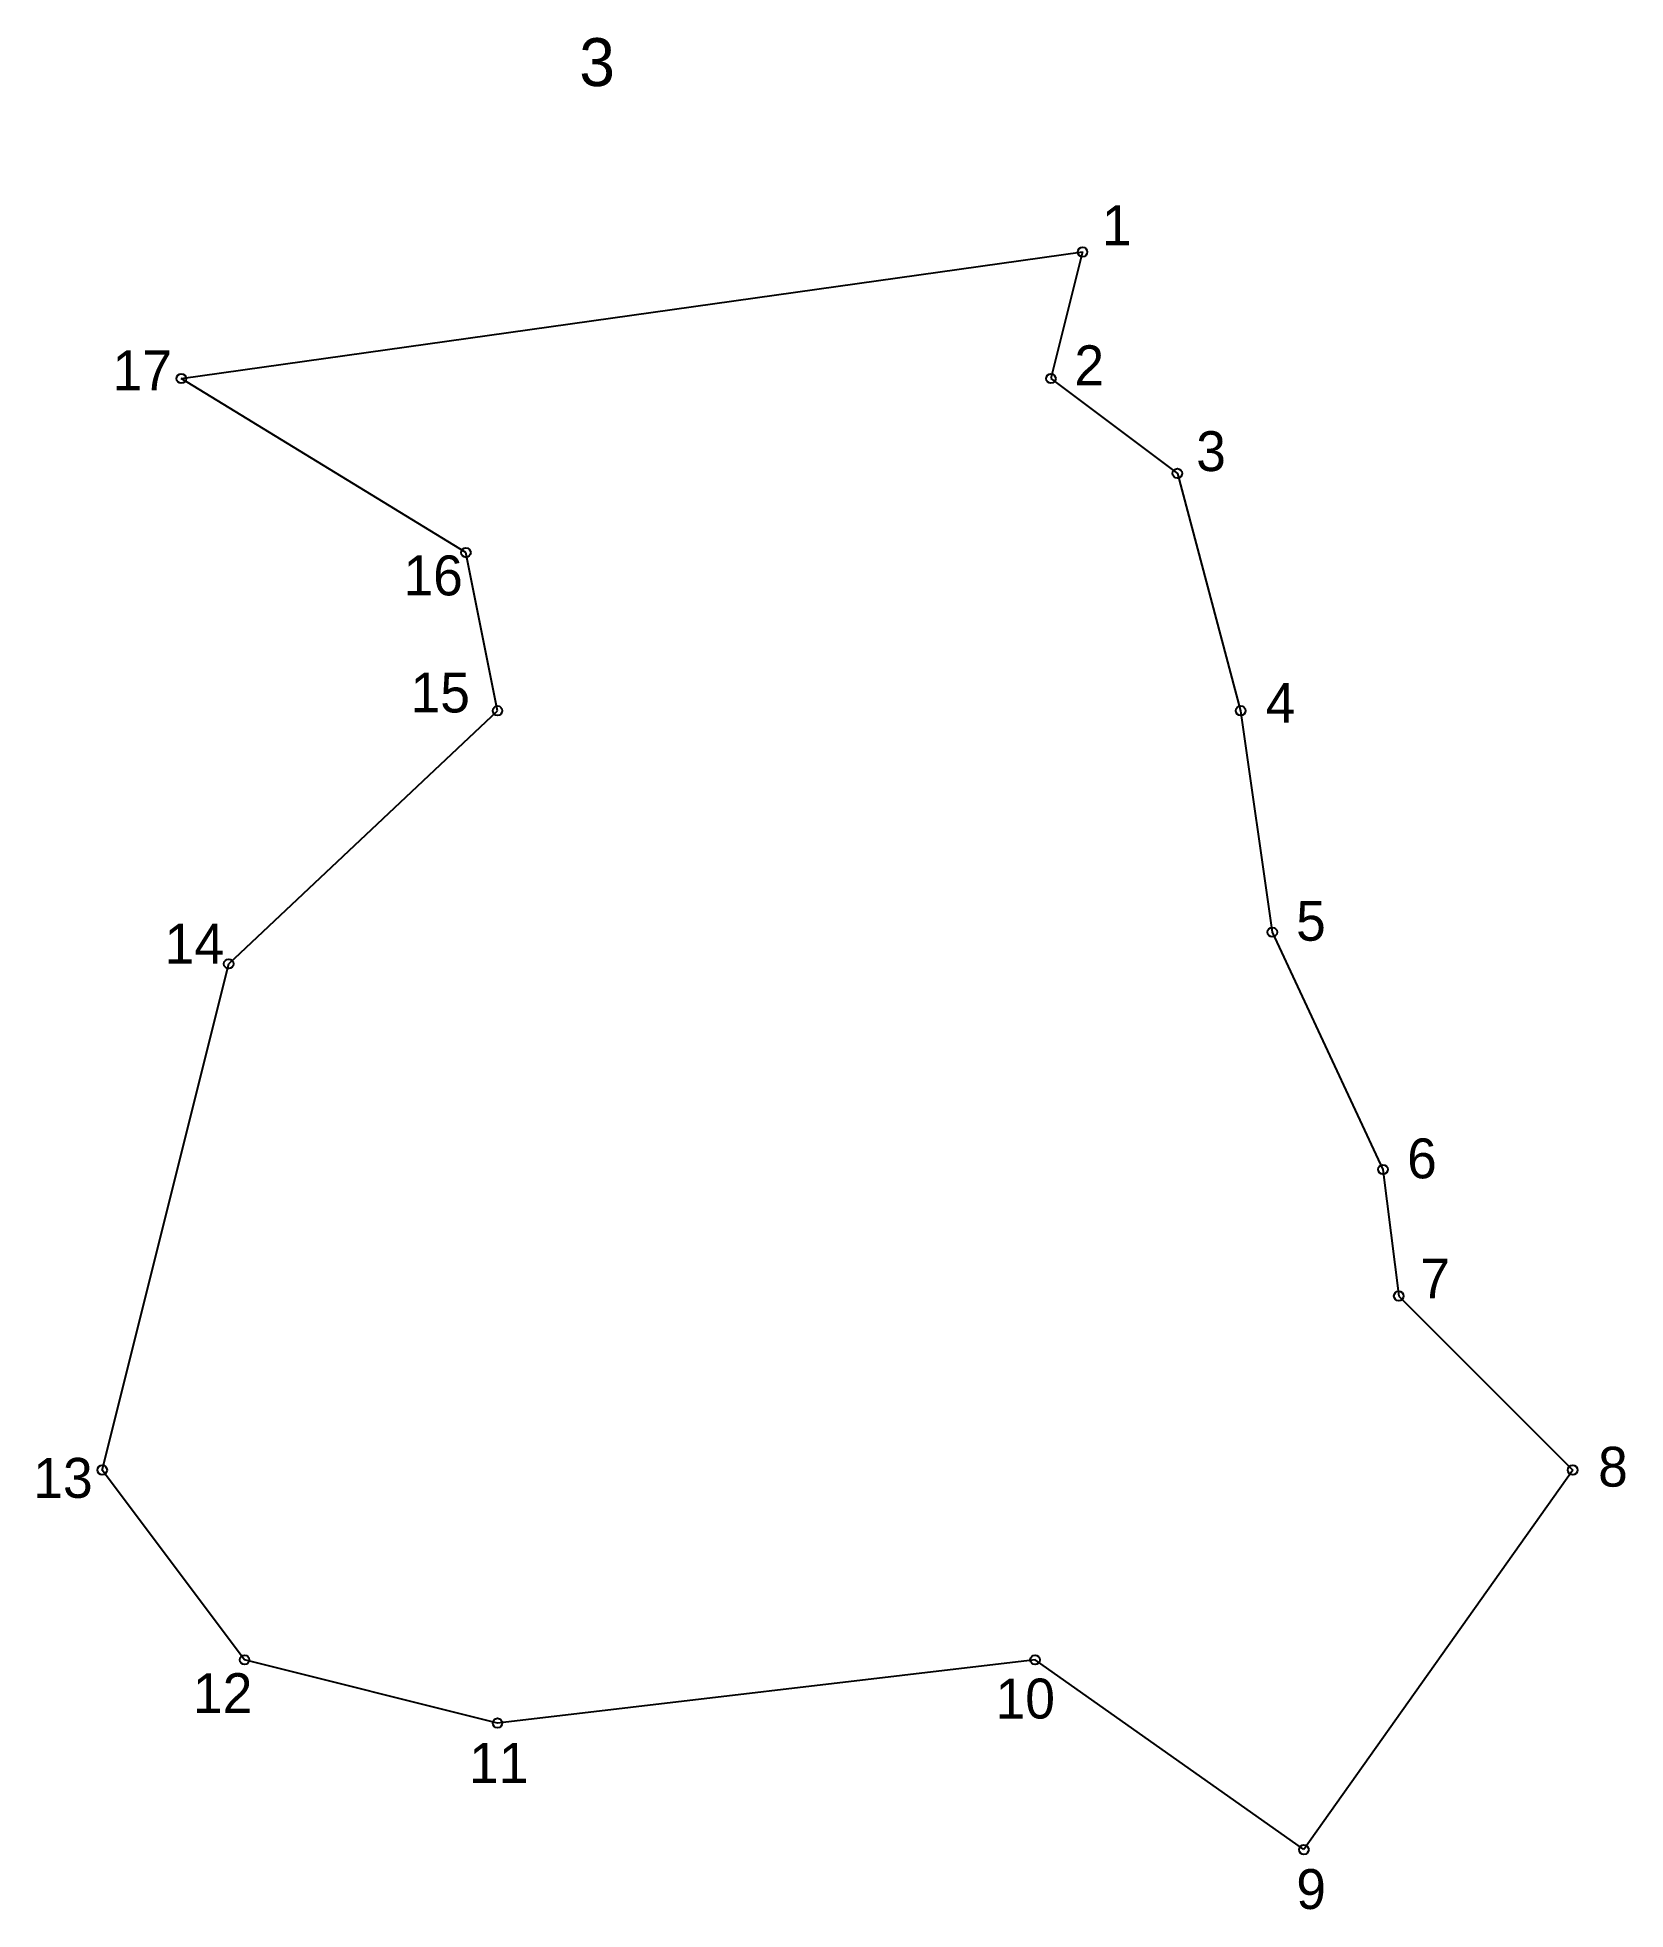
# Model space of a CAD drawing. Extents: x 550952 to 551052, y 1823270 to 1823389.
import ezdxf

# ---------------------------------------------------------------- set-up
doc = ezdxf.new("R2010")
doc.units = 0
for name, color, linetype in [('CanhThua', 7, 'Continuous'), ('MocDinhThua', 7, 'Continuous'), ('NhanTuCan', 7, 'Continuous'), ('SoHieuDinhThua', 7, 'Continuous')]:
    doc.layers.add(name, color=color, linetype=linetype)

msp = doc.modelspace()

# ---------------------------------------------------------------- linework, layer by layer
at = {"layer": 'CanhThua'}
for p, q in [((550961, 1823367), (551018, 1823375)), ((551018, 1823375), (551016, 1823367)), ((550979, 1823356), (550961, 1823367)), ((551016, 1823367), (551024, 1823361)), ((551024, 1823361), (551028, 1823346)), ((550981, 1823346), (550979, 1823356)), ((550964, 1823330), (550981, 1823346)), ((551028, 1823346), (551030, 1823332)), ((551030, 1823332), (551037, 1823317)), ((550956, 1823298), (550964, 1823330)), ((551037, 1823317), (551038, 1823309)), ((551038, 1823309), (551049, 1823298)), ((550965, 1823286), (550956, 1823298)), ((551049, 1823298), (551032, 1823274)), ((550981, 1823282), (550965, 1823286)), ((551015, 1823286), (550981, 1823282)), ((551032, 1823274), (551015, 1823286))]:
    msp.add_line(p, q, dxfattribs=at)
at = {"layer": 'MocDinhThua'}
for centre in [(551018, 1823375), (550961, 1823367), (551016, 1823367), (551024, 1823361), (550979, 1823356), (550981, 1823346), (551028, 1823346), (551030, 1823332), (550964, 1823330), (551037, 1823317), (551038, 1823309), (550956, 1823298), (551049, 1823298), (550965, 1823286), (551015, 1823286), (550981, 1823282), (551032, 1823274)]:
    msp.add_circle(centre, 0.303, dxfattribs=at)

# ---------------------------------------------------------------- texts
at = {"layer": 'NhanTuCan'}
msp.add_text('3', height=3.03, dxfattribs=at).set_placement((550986.17, 1823385.49))
at = {"layer": 'SoHieuDinhThua'}
for s, height, p in [('1', 2.52, (551019.22, 1823375.43)), ('17', 2.525, (550956.65, 1823366.25)), ('2', 2.52, (551017.49, 1823366.58)), ('3', 2.52, (551025.19, 1823361.15)), ('16', 2.525, (550975.05, 1823353.29)), ('15', 2.525, (550975.5, 1823345.89)), ('4', 2.52, (551029.58, 1823345.24)), ('5', 2.52, (551031.51, 1823331.46)), ('14', 2.525, (550959.95, 1823330.01)), ('6', 2.52, (551038.53, 1823316.44)), ('7', 2.52, (551039.37, 1823308.85)), ('13', 2.525, (550951.64, 1823296.24)), ('8', 2.52, (551050.61, 1823296.95)), ('12', 2.525, (550961.74, 1823282.63)), ('10', 2.525, (551012.5, 1823282.29)), ('11', 2.525, (550979.2, 1823278.22)), ('9', 2.52, (551031.52, 1823270.25))]:
    msp.add_text(s, height=height, dxfattribs=at).set_placement(p)

doc.saveas('drawing.dxf')
